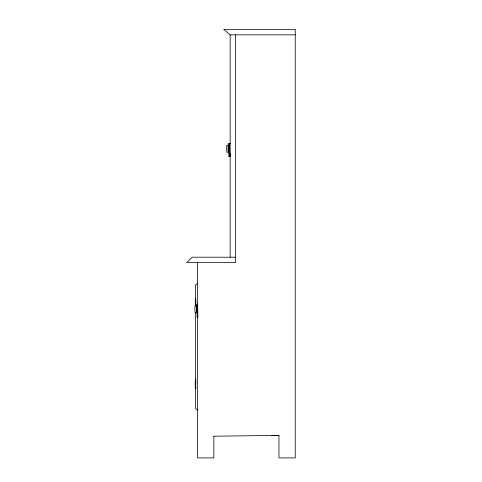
<?xml version="1.0" encoding="UTF-8"?>
<svg xmlns="http://www.w3.org/2000/svg" width="482" height="482" viewBox="0 0 482 482"><rect width="100%" height="100%" fill="white"/><g stroke="black" fill="none" stroke-linecap="round" stroke-linejoin="round"><path stroke-width="0.72" d="M197.373 308.805L197.379 309.396M229.185 152.975L229.191 154.198M229.191 147.986L229.197 149.516M197.915 283.157L195.475 284.91L195.475 305.883M195.312 305.395L195.734 305.437M195.77 380.461L195.644 380.4M228.667 143.702L229.384 143.69L229.613 156.56L228.896 156.572L228.667 143.702L230.275 143.684L229.559 143.696M230.504 156.554L228.896 156.572M198.048 316.993L197.156 316.999L196.927 304.13L197.644 304.118L197.861 316.27M197.156 316.999L197.873 316.987M213.881 436.204L278.97 435.391L278.97 457.9L295.237 457.9L295.237 29.366L223.744 29.408L230.155 34.831L295.237 34.831M196.927 304.13L197.819 304.124M235.578 257.213L192.185 257.213L186.763 262.636L235.578 262.636L235.578 34.831M195.475 388.131L195.933 388.131M195.475 388.305L195.933 388.305M271.487 435.391L278.97 435.391M195.632 305.341L195.373 305.401M195.921 386.052L195.077 385.913L195.457 385.937M195.903 301.148L195.276 301.087L195.903 301.13M195.451 304.172L195.825 304.202M195.728 305.371L195.439 305.347M195.565 380.37L195.734 380.382M195.439 304.094L195.903 304.214M195.457 384.781L195.096 384.684L195.656 384.799M195.457 384.708L195.921 384.829M195.776 299.846L195.945 299.864M195.819 385.98L195.132 385.925M197.915 410.26L195.475 408.507L195.475 312.625M230.155 34.831L230.155 257.213M213.881 436.144L213.881 457.9L197.608 457.9L197.608 262.636M195.553 298.756L195.553 304.305M195.553 304.937L195.553 305.98M197.198 310.275A3.754 0.458 89 0 1 196.517 312.107A3.754 0.458 89 0 1 196.445 305.962A3.754 0.458 89 0 1 197.174 308.335M195.578 312.493A3.754 0.458 89 0 1 194.855 308.986A3.754 0.458 89 0 1 195.499 305.998M228.938 149.848A3.754 0.458 89 0 1 228.263 151.679A3.754 0.458 89 0 1 228.185 145.534A3.754 0.458 89 0 1 228.92 147.908M227.317 152.065A3.754 0.458 89 0 1 226.594 148.558A3.754 0.458 89 0 1 227.239 145.576M229.95 154.391C230.294 158.464 229.836 149.956 229.95 154.391M196.656 308.817C196.656 311.607 197.03 307.829 196.656 308.817M228.396 148.39C228.372 151.119 228.793 147.522 228.396 148.39M195.578 300.973L195.939 301.021L195.614 300.973M195.174 302.226L195.915 302.292L195.21 302.226M195.276 302.937L195.903 303.003L195.312 302.937M195.572 379.226L195.933 379.274L195.608 379.226M195.192 381.684L195.933 381.75L195.234 381.684M195.499 381.575L195.957 381.63L195.535 381.575M195.096 382.829L195.831 382.895L195.096 382.829M195.192 383.539L195.933 383.606L195.234 383.539M195.096 387.13L195.831 387.203L195.096 387.13"/></g></svg>
